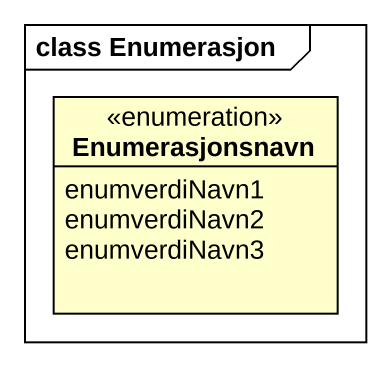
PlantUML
@startuml
mainframe class Enumerasjon
hide circle
hide empty members
enum Enumerasjonsnavn {
  enumverdiNavn1
  enumverdiNavn2
  enumverdiNavn3
}
@enduml
